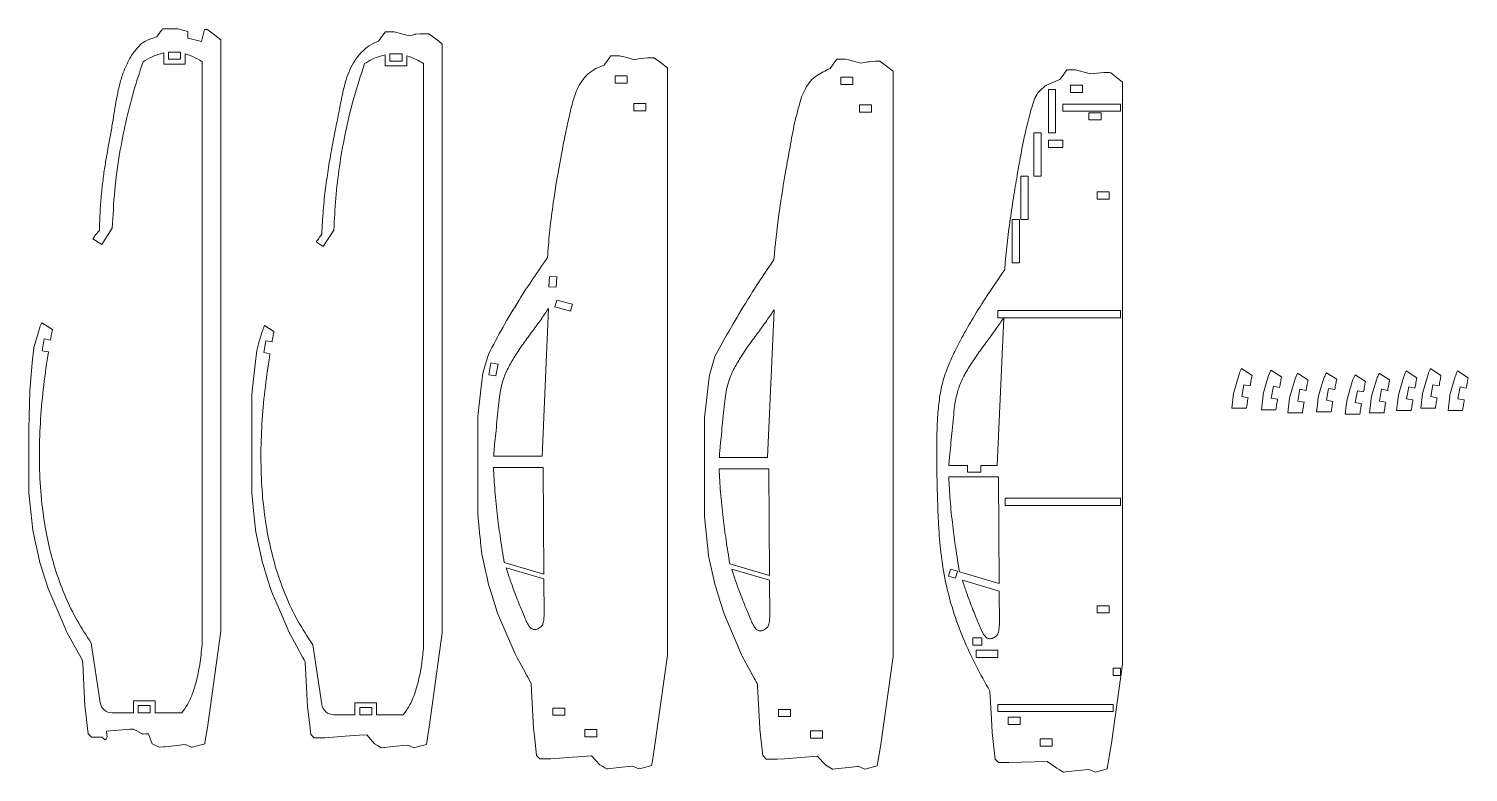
# Model space of a CAD drawing. Header units: millimetres. Extents: x -1254 to 1112, y -410 to 1173.
# Drawn here: x 514 to 1112, y 841 to 1150 of the extents above; entities that cross this region are included whole.
import ezdxf

# ---------------------------------------------------------------- set-up
doc = ezdxf.new("R2010")
doc.units = ezdxf.units.MM

msp = doc.modelspace()

# ---------------------------------------------------------------- linework, layer by layer
at = {"color": 7, "linetype": 'Continuous', "lineweight": 15}
for p, q in [((568.68, 1148.43), (569.25, 1149.2)), ((569.25, 1149.2), (569.6, 1149.68)), ((569.6, 1149.68), (573.69, 1149.68)), ((573.69, 1149.68), (575.89, 1149.71)), ((575.89, 1149.71), (580.15, 1148.59)), ((585.74, 1144.41), (587.03, 1149.4)), ((587.03, 1149.4), (588.25, 1149.4)), ((588.25, 1149.4), (593.79, 1145.15)), ((567.18, 1146.37), (567.32, 1146.56)), ((567.32, 1146.56), (567.45, 1146.73)), ((567.45, 1146.73), (568.64, 1148.36)), ((568.64, 1148.36), (568.68, 1148.43)), ((580.15, 1148.59), (580.15, 1148.58)), ((580.15, 1148.58), (580.15, 1145.85)), ((580.15, 1145.85), (585.73, 1144.4)), ((585.73, 1144.4), (585.74, 1144.41)), ((585.73, 1144.4), (585.73, 1144.4)), ((593.79, 1145.15), (593.79, 899.28)), ((659.4, 1144.59), (659.48, 1144.71)), ((659.48, 1144.71), (660.15, 1145.63)), ((660.15, 1145.63), (660.25, 1145.77)), ((660.25, 1145.77), (662.25, 1148.51)), ((662.25, 1148.51), (665.87, 1148.51)), ((665.87, 1148.51), (670.62, 1147.25)), ((670.62, 1147.25), (672.3, 1146.81)), ((672.3, 1146.81), (674.41, 1147.38)), ((674.41, 1147.38), (674.66, 1147.41)), ((674.66, 1147.41), (676.56, 1147.65)), ((676.56, 1147.65), (676.72, 1147.67)), ((676.72, 1147.67), (679.14, 1147.62)), ((679.14, 1147.62), (680.35, 1147.62)), ((680.35, 1147.62), (684.41, 1144.5)), ((684.41, 1144.5), (685.87, 1143.38)), ((685.87, 1143.38), (685.87, 898.5)), ((570.07, 1135.04), (570.07, 1139.67)), ((572.07, 1140.04), (572.07, 1137.04)), ((577.07, 1140.04), (572.07, 1140.04)), ((572.07, 1137.04), (577.07, 1137.04)), ((577.07, 1137.04), (577.07, 1140.04)), ((579.07, 1139.28), (579.07, 1135.04)), ((662.14, 1138.89), (662.14, 1134.26)), ((664.14, 1139.26), (669.14, 1139.26)), ((664.14, 1136.26), (664.14, 1139.26)), ((669.14, 1139.26), (669.14, 1136.26)), ((671.14, 1134.26), (671.14, 1138.5)), ((754.62, 1136.68), (754.68, 1136.77)), ((755.95, 1138.51), (754.68, 1136.77)), ((759.56, 1138.51), (755.95, 1138.51)), ((762.57, 1137.72), (759.56, 1138.51)), ((762.57, 1137.72), (765.95, 1136.82)), ((767.29, 1137.18), (765.95, 1136.82)), ((768.68, 1137.35), (767.29, 1137.18)), ((769.88, 1137.5), (768.68, 1137.35)), ((771.21, 1137.66), (769.88, 1137.5)), ((771.21, 1137.66), (772.76, 1137.63)), ((772.76, 1137.63), (773.96, 1137.63)), ((773.96, 1137.63), (776.54, 1135.64)), ((849.86, 1137.14), (849.32, 1136.4)), ((853.45, 1137.14), (849.86, 1137.14)), ((854.74, 1136.8), (853.45, 1137.14)), ((854.74, 1136.8), (859.8, 1135.46)), ((579.07, 1135.04), (570.07, 1135.04)), ((586.02, 893.58), (586.02, 1136.01)), ((662.14, 1134.26), (671.14, 1134.26)), ((669.14, 1136.26), (664.14, 1136.26)), ((678.1, 1135.23), (678.1, 892.8)), ((749.76, 1133.15), (750.14, 1133.32)), ((752.8, 1134.48), (750.14, 1133.32)), ((752.8, 1134.48), (753.12, 1134.62)), ((753.12, 1134.62), (753.17, 1134.69)), ((753.17, 1134.69), (754.62, 1136.68)), ((776.54, 1135.64), (779.44, 1133.41)), ((779.44, 1133.41), (779.44, 889.33)), ((847.04, 1133.26), (849.29, 1136.36)), ((849.29, 1136.36), (849.32, 1136.4)), ((860.37, 1135.61), (859.8, 1135.46)), ((862.9, 1135.91), (860.37, 1135.61)), ((863.41, 1135.98), (862.9, 1135.91)), ((865.91, 1136.27), (863.41, 1135.98)), ((865.91, 1136.27), (866.57, 1136.26)), ((866.57, 1136.26), (867.77, 1136.26)), ((867.77, 1136.26), (868.87, 1135.41)), ((868.87, 1135.41), (873.22, 1132.06)), ((873.22, 888.78), (873.22, 1132.06)), ((945.51, 1132.62), (943.24, 1129.48)), ((945.51, 1132.62), (949.06, 1132.62)), ((949.06, 1132.62), (954.2, 1131.25)), ((954.2, 1131.25), (954.8, 1131.09)), ((954.8, 1131.09), (955.36, 1130.94)), ((955.36, 1130.94), (958.1, 1131.27)), ((958.1, 1131.27), (960.84, 1131.59)), ((960.84, 1131.59), (962.02, 1131.47)), ((963.18, 1131.47), (962.02, 1131.47)), ((963.18, 1131.47), (963.73, 1131.36)), ((963.73, 1131.36), (968.65, 1127.55)), ((757.72, 1130.08), (762.72, 1130.08)), ((757.72, 1127.08), (757.72, 1130.08)), ((762.72, 1127.08), (757.72, 1127.08)), ((762.72, 1130.08), (762.72, 1127.08)), ((851.5, 1129.54), (856.5, 1129.54)), ((851.5, 1126.54), (851.5, 1129.54)), ((856.5, 1126.54), (851.5, 1126.54)), ((856.5, 1129.54), (856.5, 1126.54)), ((935.05, 1124.68), (935.58, 1125.16)), ((935.58, 1125.16), (935.74, 1125.31)), ((935.74, 1125.31), (936.2, 1125.74)), ((936.2, 1125.74), (936.21, 1125.75)), ((936.49, 1126.01), (936.21, 1125.75)), ((936.49, 1126.01), (936.87, 1126.18)), ((936.87, 1126.18), (937.07, 1126.27)), ((937.07, 1126.27), (941.89, 1128.39)), ((941.89, 1128.39), (942.52, 1128.66)), ((942.72, 1128.75), (942.52, 1128.66)), ((943.24, 1129.48), (942.72, 1128.75)), ((951.93, 1126.24), (946.93, 1126.24)), ((946.93, 1126.24), (946.93, 1123.24)), ((951.93, 1123.24), (951.93, 1126.24)), ((968.65, 885.58), (968.65, 1127.55)), ((933.53, 1123.28), (933.43, 1123.19)), ((935.05, 1124.68), (933.53, 1123.28)), ((937.78, 1124.41), (940.78, 1124.41)), ((937.78, 1106.41), (937.78, 1124.41)), ((940.78, 1124.41), (940.78, 1106.41)), ((946.93, 1123.24), (951.93, 1123.24)), ((765.46, 1115.63), (765.46, 1118.63)), ((765.46, 1118.63), (770.46, 1118.63)), ((770.46, 1115.63), (765.46, 1115.63)), ((770.46, 1118.63), (770.46, 1115.63)), ((859.24, 1118.08), (864.24, 1118.08)), ((859.24, 1115.08), (859.24, 1118.08)), ((864.24, 1115.08), (859.24, 1115.08)), ((864.24, 1118.08), (864.24, 1115.08)), ((943.78, 1115.41), (943.78, 1118.41)), ((943.78, 1118.41), (967.78, 1118.41)), ((967.78, 1115.41), (943.78, 1115.41)), ((954.67, 1114.79), (954.67, 1111.79)), ((959.67, 1114.79), (954.67, 1114.79)), ((959.67, 1111.79), (959.67, 1114.79)), ((967.78, 1118.41), (967.78, 1115.41)), ((954.67, 1111.79), (959.67, 1111.79)), ((931.78, 1088.41), (931.78, 1106.41)), ((931.78, 1106.41), (934.78, 1106.41)), ((934.78, 1106.41), (934.78, 1088.41)), ((940.78, 1106.41), (937.78, 1106.41)), ((943.78, 1103.41), (937.78, 1103.41)), ((937.78, 1103.41), (937.78, 1100.41)), ((943.78, 1100.41), (943.78, 1103.41)), ((937.78, 1100.41), (943.78, 1100.41)), ((926.38, 1088.41), (929.38, 1088.41)), ((926.38, 1070.41), (926.38, 1088.41)), ((929.38, 1088.41), (929.38, 1070.41)), ((934.78, 1088.41), (931.78, 1088.41)), ((958.12, 1081.86), (963.12, 1081.86)), ((958.12, 1078.86), (958.12, 1081.86)), ((963.12, 1078.86), (958.12, 1078.86)), ((963.12, 1081.86), (963.12, 1078.86)), ((548.73, 1066.82), (544.35, 1059.98)), ((636.42, 1059.2), (640.81, 1066.04)), ((922.78, 1070.41), (925.78, 1070.41)), ((922.78, 1052.41), (922.78, 1070.41)), ((925.78, 1070.41), (925.78, 1052.41)), ((929.38, 1070.41), (926.38, 1070.41)), ((544.35, 1059.98), (540.61, 1062.37)), ((633.47, 1061.09), (636.42, 1059.2)), ((919.38, 1049.14), (919.63, 1049.55)), ((919.81, 1052.64), (919.63, 1049.55)), ((925.78, 1052.41), (922.78, 1052.41)), ((730.43, 1046.74), (730.18, 1042.48)), ((733.17, 1042.31), (730.18, 1042.48)), ((733.42, 1046.57), (730.43, 1046.74)), ((733.42, 1046.57), (733.17, 1042.31)), ((733.45, 1036.94), (732.68, 1034.04)), ((733.45, 1036.94), (739.97, 1035.2)), ((739.97, 1035.2), (739.2, 1032.3)), ((727.32, 971.99), (730, 1033.41)), ((732.68, 1034.04), (739.2, 1032.3)), ((821.1, 971.44), (823.78, 1032.86)), ((916.53, 968.15), (919.21, 1029.57)), ((916.78, 1029.59), (916.78, 1032.59)), ((916.78, 1032.59), (967.78, 1032.59)), ((967.78, 1029.59), (916.78, 1029.59)), ((967.78, 1032.59), (967.78, 1029.59)), ((516.24, 1017.55), (518.46, 1025.15)), ((519.39, 1027.45), (523.82, 1024.61)), ((609.55, 1018.65), (611.05, 1023.81)), ((615.89, 1023.83), (612.03, 1026.31)), ((516.14, 1017.04), (516.16, 1017.28)), ((516.16, 1017.28), (516.24, 1017.55)), ((520.46, 1020.76), (519.56, 1015.85)), ((523.02, 1020.29), (520.46, 1020.76)), ((608.78, 1015.97), (609.55, 1018.65)), ((611.64, 1015.06), (612.54, 1019.98)), ((612.54, 1019.98), (615.1, 1019.51)), ((515.43, 1010.99), (516.14, 1017.04)), ((519.56, 1015.85), (522.18, 1015.37)), ((608.12, 1010.32), (608.78, 1015.97)), ((614.26, 1014.58), (611.64, 1015.06)), ((702.77, 1006.54), (704.14, 1011.28)), ((705.03, 1014.34), (704.14, 1011.28)), ((796.96, 1005.73), (798.93, 1012.53)), ((799.21, 1013.49), (798.93, 1012.53)), ((514.42, 999.12), (515.43, 1010.99)), ((607.4, 1004.09), (608.12, 1010.32)), ((702.77, 1006.54), (702.38, 1003.2)), ((706.12, 1010.81), (705.22, 1005.89)), ((705.22, 1005.89), (708.17, 1005.35)), ((709.07, 1010.27), (706.12, 1010.81)), ((708.17, 1005.35), (709.07, 1010.27)), ((796.96, 1005.73), (796.85, 1004.7)), ((1014.88, 998.51), (1017.09, 1006.11)), ((1018.03, 1008.41), (1022.45, 1005.57)), ((1027.13, 997.88), (1029.34, 1005.48)), ((1029.34, 1005.48), (1030.28, 1007.78)), ((1030.28, 1007.78), (1034.7, 1004.94)), ((1040.34, 1004.22), (1041.27, 1006.52)), ((1041.27, 1006.52), (1045.7, 1003.69)), ((1057.64, 1004), (1053.41, 1006.71)), ((1069.57, 1003.06), (1065.3, 1005.8)), ((1079.62, 1003.69), (1075.37, 1006.42)), ((1083.62, 998.43), (1085.57, 1005.17)), ((1090.93, 1004.63), (1086.51, 1007.47)), ((1095.62, 1006.11), (1093.41, 998.51)), ((1100.98, 1005.57), (1096.56, 1008.41)), ((1104.72, 997.57), (1106.93, 1005.17)), ((1107.87, 1007.47), (1112.29, 1004.63)), ((606.65, 997.67), (606.95, 1000.24)), ((606.95, 1000.24), (607.4, 1004.09)), ((701.95, 999.52), (700.83, 989.81)), ((701.95, 999.52), (702.38, 1003.2)), ((796.71, 1003.57), (794.91, 988.01)), ((796.71, 1003.57), (796.85, 1004.7)), ((1019.1, 1001.72), (1018.2, 996.8)), ((1021.66, 1001.25), (1019.1, 1001.72)), ((1031.35, 1001.09), (1030.45, 996.18)), ((1033.91, 1000.62), (1031.35, 1001.09)), ((1038.12, 996.62), (1040.34, 1004.22)), ((1042.34, 999.84), (1041.44, 994.92)), ((1044.9, 999.37), (1042.34, 999.84)), ((1049.98, 996.58), (1051.09, 1000.4)), ((1051.09, 1000.4), (1052.37, 1004.8)), ((1053.38, 995.23), (1054.28, 1000.15)), ((1054.28, 1000.15), (1056.84, 999.68)), ((1062.77, 998.6), (1064.21, 1003.53)), ((1065.32, 994.29), (1066.22, 999.21)), ((1066.22, 999.21), (1068.78, 998.74)), ((1072.57, 998.36), (1074.26, 1004.18)), ((1075.37, 994.92), (1076.27, 999.84)), ((1076.27, 999.84), (1078.83, 999.37)), ((1086.68, 995.86), (1087.58, 1000.78)), ((1087.58, 1000.78), (1090.14, 1000.31)), ((1096.73, 996.8), (1097.63, 1001.72)), ((1097.63, 1001.72), (1100.19, 1001.25)), ((1108.94, 1000.78), (1108.04, 995.86)), ((1111.5, 1000.31), (1108.94, 1000.78)), ((514.01, 983.43), (514.42, 999.12)), ((606.67, 984.66), (606.65, 997.67)), ((1014.06, 991.95), (1014.77, 998)), ((1014.77, 998), (1014.8, 998.24)), ((1014.8, 998.24), (1014.88, 998.51)), ((1018.2, 996.8), (1020.82, 996.32)), ((1026.31, 991.32), (1027.02, 997.37)), ((1027.02, 997.37), (1027.05, 997.61)), ((1027.05, 997.61), (1027.13, 997.88)), ((1030.45, 996.18), (1033.07, 995.7)), ((1037.31, 990.07), (1038.02, 996.12)), ((1038.02, 996.12), (1038.04, 996.35)), ((1038.04, 996.35), (1038.12, 996.62)), ((1041.44, 994.92), (1044.06, 994.44)), ((1049.25, 990.38), (1049.6, 993.29)), ((1049.6, 993.29), (1049.98, 996.58)), ((1056, 994.75), (1053.38, 995.23)), ((1061.92, 995.66), (1061.62, 993.13)), ((1062.77, 998.6), (1061.92, 995.66)), ((1067.94, 993.81), (1065.32, 994.29)), ((1071.24, 990.07), (1071.76, 994.55)), ((1071.97, 996.31), (1071.76, 994.55)), ((1072.57, 998.36), (1071.97, 996.31)), ((1077.99, 994.44), (1075.37, 994.92)), ((1082.54, 991.01), (1083.16, 996.27)), ((1083.28, 997.27), (1083.16, 996.27)), ((1083.28, 997.27), (1083.62, 998.43)), ((1089.3, 995.38), (1086.68, 995.86)), ((1092.59, 991.95), (1093.3, 998)), ((1093.33, 998.24), (1093.3, 998)), ((1093.41, 998.51), (1093.33, 998.24)), ((1099.35, 996.32), (1096.73, 996.8)), ((1103.9, 991.01), (1104.61, 997.06)), ((1104.61, 997.06), (1104.64, 997.29)), ((1104.64, 997.29), (1104.72, 997.57)), ((1108.04, 995.86), (1110.66, 995.38)), ((700.66, 988.31), (700.83, 989.81)), ((700.67, 980.72), (700.66, 988.31)), ((794.86, 987.58), (794.91, 988.01)), ((794.87, 985.41), (794.86, 987.58)), ((1020.13, 991.95), (1014.06, 991.95)), ((1032.38, 991.32), (1026.31, 991.32)), ((1043.38, 990.07), (1037.31, 990.07)), ((1049.25, 990.38), (1055.32, 990.38)), ((1061.19, 989.44), (1061.62, 993.13)), ((1061.19, 989.44), (1067.25, 989.44)), ((1071.24, 990.07), (1077.3, 990.07)), ((1082.54, 991.01), (1088.61, 991.01)), ((1092.59, 991.95), (1098.67, 991.95)), ((1109.97, 991.01), (1103.9, 991.01)), ((514.01, 957.58), (514.01, 983.43)), ((606.67, 978.43), (606.67, 984.66)), ((794.9, 949.76), (794.87, 985.41)), ((606.69, 956.61), (606.67, 978.43)), ((700.69, 959.78), (700.67, 980.72)), ((707.19, 971.99), (727.32, 971.99)), ((800.97, 971.44), (821.1, 971.44)), ((727.82, 967.25), (707.15, 967.25)), ((728.12, 922.89), (727.82, 967.25)), ((821.6, 966.7), (800.93, 966.7)), ((821.9, 922.35), (821.6, 966.7)), ((917.02, 963.41), (896.36, 963.41)), ((896.4, 968.15), (904.18, 968.15)), ((904.18, 965.41), (904.18, 968.15)), ((909.71, 965.41), (904.18, 965.41)), ((909.71, 968.15), (909.71, 965.41)), ((909.71, 968.15), (916.53, 968.15)), ((917.32, 919.05), (917.02, 963.41)), ((514.09, 956.77), (514.01, 957.58)), ((700.7, 947.42), (700.69, 959.78)), ((515.65, 941.27), (514.09, 956.77)), ((607.71, 946.66), (606.69, 956.61)), ((919.78, 954.54), (967.78, 954.54)), ((919.78, 951.54), (919.78, 954.54)), ((967.78, 951.54), (919.78, 951.54)), ((967.78, 954.54), (967.78, 951.54)), ((608.34, 940.39), (607.71, 946.66)), ((794.9, 946.86), (794.9, 949.76)), ((794.9, 946.86), (795.04, 945.54)), ((796.53, 930.78), (795.04, 945.54)), ((516.97, 935.25), (515.65, 941.27)), ((609.46, 935.33), (608.34, 940.39)), ((517.05, 934.89), (516.97, 935.25)), ((518.45, 928.52), (517.05, 934.89)), ((609.75, 934.02), (609.46, 935.33)), ((610.03, 932.73), (609.75, 934.02)), ((518.66, 927.85), (518.45, 928.52)), ((522.07, 916.92), (518.66, 927.85)), ((611.13, 927.72), (610.03, 932.73)), ((611.36, 927), (611.13, 927.72)), ((703.28, 926.99), (702.33, 931.28)), ((711.59, 927.78), (728.12, 922.89)), ((796.73, 929.87), (796.53, 930.78)), ((797.26, 927.49), (796.73, 929.87)), ((797.26, 927.49), (799.29, 918.22)), ((613.28, 920.84), (611.36, 927)), ((703.74, 924.91), (703.28, 926.99)), ((704.36, 922.07), (703.74, 924.91)), ((704.36, 922.07), (705.11, 918.66)), ((728.13, 920.95), (712.4, 925.6)), ((805.37, 927.23), (821.9, 922.35)), ((821.91, 920.4), (806.18, 925.05)), ((896.25, 922.15), (897.1, 925.03)), ((899.13, 921.3), (896.25, 922.15)), ((897.1, 925.03), (899.98, 924.18)), ((899.98, 924.18), (899.13, 921.3)), ((900.8, 923.94), (917.32, 919.05)), ((529.09, 900.46), (522.07, 916.92)), ((614.73, 916.2), (613.28, 920.84)), ((615.33, 914.79), (614.73, 916.2)), ((705.49, 917.45), (705.11, 918.66)), ((705.49, 917.45), (706.3, 914.85)), ((728.23, 906.12), (728.13, 920.95)), ((799.29, 918.22), (799.52, 917.48)), ((799.52, 917.48), (801.49, 911.17)), ((822.01, 905.57), (821.91, 920.4)), ((902.03, 920.44), (917.35, 915.92)), ((917.44, 902.28), (917.35, 915.92)), ((619.12, 905.93), (615.33, 914.79)), ((708.69, 907.19), (706.3, 914.85)), ((801.49, 911.17), (802.85, 906.8)), ((958.06, 906.84), (958.06, 909.84)), ((958.06, 909.84), (963.06, 909.84)), ((963.06, 909.84), (963.06, 906.84)), ((622.18, 898.73), (619.12, 905.93)), ((709.69, 904.85), (708.69, 907.19)), ((709.69, 904.85), (711.1, 901.56)), ((802.85, 906.8), (803.27, 905.81)), ((803.27, 905.81), (808.4, 893.77)), ((963.06, 906.84), (958.06, 906.84)), ((529.57, 899.32), (529.09, 900.46)), ((530.01, 898.52), (529.57, 899.32)), ((530.67, 897.31), (530.01, 898.52)), ((593.79, 899.28), (588.24, 859.17)), ((622.75, 897.7), (622.18, 898.73)), ((626.11, 891.57), (622.75, 897.7)), ((685.87, 898.5), (680.44, 859.33)), ((716.1, 889.79), (711.1, 901.56)), ((534.66, 890.04), (530.67, 897.31)), ((539.95, 894.32), (543.7, 869.53)), ((626.96, 890.02), (626.11, 891.57)), ((635.78, 868.75), (632.02, 893.54)), ((808.4, 893.77), (810.23, 889.47)), ((906.4, 896.41), (910.2, 896.41)), ((906.4, 893.41), (906.4, 896.41)), ((910.2, 893.41), (906.4, 893.41)), ((910.2, 896.41), (910.2, 893.41)), ((535.72, 888.11), (534.66, 890.04)), ((536.39, 886.88), (535.72, 888.11)), ((536.45, 885.6), (536.39, 886.88)), ((537.3, 868.1), (536.45, 885.6)), ((627.82, 888.45), (626.96, 890.02)), ((628.08, 887.97), (627.82, 888.45)), ((628.42, 887.34), (628.08, 887.97)), ((628.71, 886.81), (628.42, 887.34)), ((628.95, 886.38), (628.71, 886.81)), ((629.47, 875.76), (628.95, 886.38)), ((717.03, 888.11), (716.1, 889.79)), ((717.03, 888.11), (718.22, 885.93)), ((718.22, 885.93), (719.61, 883.4)), ((779.44, 889.33), (774.09, 850.82)), ((810.23, 889.47), (810.54, 888.9)), ((810.54, 888.9), (815.56, 879.72)), ((868.15, 852.18), (873.22, 888.78)), ((907.78, 891.33), (916.78, 891.33)), ((907.78, 888.33), (907.78, 891.33)), ((916.78, 888.33), (907.78, 888.33)), ((916.78, 891.33), (916.78, 888.33)), ((968.65, 885.58), (964, 852.62)), ((720.99, 880.86), (719.61, 883.4)), ((721.43, 880.07), (720.99, 880.86)), ((721.92, 879.17), (721.43, 880.07)), ((815.98, 878.95), (815.56, 879.72)), ((964.78, 880.83), (964.78, 883.83)), ((964.78, 883.83), (967.78, 883.83)), ((967.78, 880.83), (964.78, 880.83)), ((967.78, 883.83), (967.78, 880.83)), ((629.87, 867.74), (629.47, 875.76)), ((722.02, 878.97), (721.92, 879.17)), ((722.67, 877.8), (722.02, 878.97)), ((722.84, 877.49), (722.67, 877.8)), ((722.84, 877.49), (723.11, 871.82)), ((816.39, 878.19), (815.98, 878.95)), ((816.61, 877.79), (816.39, 878.19)), ((816.82, 877.41), (816.61, 877.79)), ((816.9, 877.26), (816.82, 877.41)), ((816.92, 877.22), (816.9, 877.26)), ((816.92, 877.22), (816.96, 876.51)), ((817.83, 858.74), (816.96, 876.51)), ((913.5, 874.3), (914.09, 862.85)), ((537.39, 867.26), (537.3, 868.1)), ((557.47, 870.28), (566.47, 870.28)), ((557.47, 865.28), (557.47, 870.28)), ((559.47, 868.28), (559.47, 865.28)), ((564.47, 868.28), (559.47, 868.28)), ((564.47, 865.28), (564.47, 868.28)), ((566.47, 870.28), (566.47, 865.28)), ((630.62, 861.34), (629.87, 867.74)), ((658.54, 869.5), (649.54, 869.5)), ((649.54, 869.5), (649.54, 864.5)), ((658.54, 864.5), (658.54, 869.5)), ((723.75, 858.93), (723.11, 871.82)), ((916.78, 865.8), (916.78, 868.8)), ((916.78, 868.8), (964.78, 868.8)), ((964.78, 868.8), (964.78, 865.8)), ((538.64, 856.6), (537.39, 867.26)), ((548.65, 865.28), (557.47, 865.28)), ((559.47, 865.28), (564.47, 865.28)), ((566.47, 865.28), (577.59, 865.28)), ((649.54, 864.5), (640.72, 864.5)), ((651.54, 867.5), (656.54, 867.5)), ((651.54, 864.5), (651.54, 867.5)), ((656.54, 864.5), (651.54, 864.5)), ((656.54, 867.5), (656.54, 864.5)), ((669.66, 864.5), (658.54, 864.5)), ((731.86, 867.27), (736.86, 867.27)), ((731.86, 864.27), (731.86, 867.27)), ((736.86, 864.27), (731.86, 864.27)), ((736.86, 867.27), (736.86, 864.27)), ((825.64, 866.72), (830.64, 866.72)), ((825.64, 863.72), (825.64, 866.72)), ((830.64, 863.72), (825.64, 863.72)), ((830.64, 866.72), (830.64, 863.72)), ((914.37, 857.16), (914.09, 862.85)), ((964.78, 865.8), (916.78, 865.8)), ((921.07, 863.43), (921.07, 860.43)), ((926.07, 863.43), (921.07, 863.43)), ((926.07, 860.43), (926.07, 863.43)), ((540.03, 855.13), (538.64, 856.6)), ((556.04, 858.45), (546.31, 857.7)), ((546.31, 857.7), (546.35, 857.39)), ((546.35, 857.39), (546.61, 855.29)), ((557.5, 858.56), (556.04, 858.45)), ((560.95, 856.7), (557.5, 858.56)), ((561.47, 856.42), (560.95, 856.7)), ((562.57, 856.51), (561.47, 856.42)), ((562.69, 856.52), (562.57, 856.51)), ((562.77, 856.52), (562.69, 856.52)), ((563.74, 856.6), (562.77, 856.52)), ((565.31, 852.47), (563.74, 856.6)), ((588.24, 859.17), (587.22, 852.94)), ((631.21, 856.33), (630.62, 861.34)), ((631.97, 855.52), (631.21, 856.33)), ((651.53, 855.98), (645.48, 855.52)), ((654.45, 856.2), (651.53, 855.98)), ((657.64, 852.41), (654.45, 856.2)), ((679.88, 855.91), (679.26, 852.18)), ((680.44, 859.33), (679.88, 855.91)), ((723.75, 858.93), (724.14, 855.58)), ((724.14, 855.58), (725.08, 847.57)), ((745.12, 855.32), (745.12, 858.32)), ((745.12, 858.32), (750.12, 858.32)), ((750.12, 858.32), (750.12, 855.32)), ((817.83, 858.74), (817.86, 858.43)), ((817.86, 858.43), (819.15, 847.43)), ((838.9, 857.78), (843.9, 857.78)), ((838.9, 854.78), (838.9, 857.78)), ((843.9, 857.78), (843.9, 854.78)), ((914.37, 857.16), (915.27, 849.65)), ((921.07, 860.43), (926.07, 860.43)), ((540.62, 855.13), (540.03, 855.13)), ((544.58, 855.13), (540.62, 855.13)), ((544.78, 854.94), (544.58, 855.13)), ((545.62, 854.12), (544.78, 854.94)), ((545.97, 854.33), (545.62, 854.12)), ((545.97, 854.33), (545.97, 854.33)), ((545.97, 854.33), (545.97, 854.33)), ((545.98, 854.33), (545.97, 854.33)), ((545.98, 854.34), (545.98, 854.33)), ((545.99, 854.34), (545.98, 854.34)), ((546, 854.35), (545.99, 854.34)), ((545.99, 854.34), (545.99, 854.34)), ((546.01, 854.35), (546, 854.35)), ((546.02, 854.36), (546.01, 854.35)), ((546.01, 854.35), (546.01, 854.35)), ((546.05, 854.38), (546.02, 854.36)), ((546.1, 854.46), (546.05, 854.38)), ((546.61, 855.29), (546.1, 854.46)), ((568.18, 850.95), (565.31, 852.47)), ((569.94, 851.14), (568.18, 850.95)), ((570.64, 851.22), (569.94, 851.14)), ((579.05, 852.15), (570.64, 851.22)), ((581.64, 851.08), (579.05, 852.15)), ((581.86, 850.99), (581.64, 851.08)), ((586.73, 852.31), (581.86, 850.99)), ((587.13, 852.42), (586.73, 852.31)), ((587.22, 852.94), (587.13, 852.42)), ((632.58, 854.87), (631.97, 855.52)), ((637.1, 854.87), (632.58, 854.87)), ((645.48, 855.52), (637.1, 854.87)), ((658.91, 851.66), (657.64, 852.41)), ((660.49, 850.72), (658.91, 851.66)), ((661.58, 850.84), (660.49, 850.72)), ((662.01, 850.89), (661.58, 850.84)), ((665.28, 851.25), (662.01, 850.89)), ((671.26, 851.91), (665.28, 851.25)), ((672.49, 851.4), (671.26, 851.91)), ((674.04, 850.76), (672.49, 851.4)), ((676.36, 851.4), (674.04, 850.76)), ((679.26, 852.18), (676.36, 851.4)), ((750.12, 855.32), (745.12, 855.32)), ((774.09, 850.82), (773.19, 845.36)), ((843.9, 854.78), (838.9, 854.78)), ((866.81, 844.04), (868.15, 852.18)), ((915.69, 846.05), (915.27, 849.65)), ((934.32, 854.49), (934.32, 851.49)), ((939.32, 854.49), (934.32, 854.49)), ((934.32, 851.49), (939.32, 851.49)), ((939.32, 851.49), (939.32, 854.49)), ((964, 852.62), (963.24, 848.01)), ((725.08, 847.57), (725.48, 847.15)), ((725.48, 847.15), (726.45, 846.12)), ((726.45, 846.12), (730.95, 846.12)), ((740.03, 846.82), (730.95, 846.12)), ((744.33, 847.15), (740.03, 846.82)), ((747.84, 847.41), (744.33, 847.15)), ((747.84, 847.41), (751.37, 843.67)), ((752.59, 842.94), (751.37, 843.67)), ((773.19, 845.36), (772.88, 843.44)), ((819.15, 847.43), (819.18, 847.4)), ((819.18, 847.4), (820.51, 845.98)), ((820.51, 845.98), (825, 845.98)), ((828.07, 846.22), (825, 845.98)), ((841.68, 847.27), (828.07, 846.22)), ((841.68, 847.27), (845.3, 843.54)), ((866.81, 844.04), (866.69, 843.32)), ((915.69, 846.05), (916.6, 845.1)), ((917.03, 844.64), (916.6, 845.1)), ((917.03, 844.64), (918.01, 844.64)), ((918.13, 844.64), (918.01, 844.64)), ((918.47, 844.64), (918.13, 844.64)), ((919.74, 844.64), (918.47, 844.64)), ((920.62, 844.64), (919.74, 844.64)), ((920.62, 844.64), (921.42, 844.64)), ((937.35, 845.1), (921.42, 844.64)), ((941.31, 842.24), (937.35, 845.1)), ((962.26, 842.02), (963.24, 848.01)), ((753.39, 842.47), (752.59, 842.94)), ((754.2, 841.98), (753.39, 842.47)), ((754.2, 841.98), (754.76, 842.05)), ((754.76, 842.05), (755.59, 842.14)), ((755.59, 842.14), (761.83, 842.83)), ((761.83, 842.83), (764.91, 843.17)), ((766.88, 842.35), (764.91, 843.17)), ((767.68, 842.03), (766.88, 842.35)), ((767.68, 842.03), (771.38, 843.03)), ((772.88, 843.44), (771.38, 843.03)), ((848.03, 841.92), (845.3, 843.54)), ((848.07, 841.9), (848.03, 841.92)), ((848.12, 841.87), (848.07, 841.9)), ((848.12, 841.87), (848.15, 841.87)), ((848.15, 841.87), (849.37, 842.01)), ((849.37, 842.01), (858.58, 843.03)), ((858.58, 843.03), (858.77, 843.05)), ((861.48, 841.93), (858.77, 843.05)), ((861.52, 841.91), (861.48, 841.93)), ((861.52, 841.91), (866.6, 843.29)), ((866.69, 843.32), (866.6, 843.29)), ((942.21, 841.7), (941.31, 842.24)), ((942.21, 841.7), (944.07, 840.6)), ((944.86, 840.69), (944.07, 840.6)), ((944.86, 840.69), (947.48, 840.98)), ((947.48, 840.98), (954.5, 841.76)), ((955.38, 841.39), (954.5, 841.76)), ((955.38, 841.39), (957.19, 840.64)), ((957.19, 840.64), (958.85, 841.1)), ((962.26, 842.02), (958.85, 841.1))]:
    msp.add_line(p, q, dxfattribs=at)
for centre in [(548.65, 870.28), (640.72, 869.5)]:
    msp.add_arc(centre, 5, 188.61234, 270, dxfattribs=at)
for points, knots in [([(543.37, 1065.79), (543.45, 1068.54), (543.6, 1073.7), (544.16, 1081.01), (544.9, 1087.55), (545.79, 1093.55), (546.79, 1099.26), (547.83, 1104.93), (548.79, 1110.33), (549.6, 1115.54), (550.42, 1120.51), (551.46, 1125.53), (552.85, 1130.48), (554.75, 1135.23), (557.25, 1139.72), (559.56, 1142.23), (560.72, 1143.49)], [0, 0, 0, 0, 0.1019901, 0.1916497, 0.2720455, 0.346184, 0.4169969, 0.4873495, 0.5600783, 0.6204778, 0.6832011, 0.7469768, 0.8107673, 0.8739752, 0.936696, 1, 1, 1, 1]), ([(560.72, 1143.49), (561.75, 1144.13), (563.78, 1145.4), (566.07, 1146.05), (567.18, 1146.37)], [0, 0, 0, 0, 0.5135414, 1, 1, 1, 1]), ([(635.77, 1064.27), (635.95, 1067.62), (636.3, 1074.05), (637.31, 1083.31), (638.53, 1091.89), (639.94, 1099.99), (641.37, 1107.45), (642.81, 1114.55), (644.13, 1121.47), (645.52, 1127.58), (647.35, 1132.61), (649.39, 1136.49), (652.11, 1139.91), (655.43, 1142.8), (658.08, 1144), (659.4, 1144.59)], [0, 0, 0, 0, 0.11568, 0.222429, 0.321631, 0.415016, 0.50631, 0.583874, 0.665285, 0.749496, 0.799862, 0.849866, 0.900046, 0.950151, 1, 1, 1, 1]), ([(570.07, 1139.67), (568.44, 1139.23), (565.41, 1138.4), (562.74, 1136.76), (561.51, 1136.01)], [0, 0, 0, 0, 0.5391241, 1, 1, 1, 1]), ([(586.02, 1136.01), (584.75, 1136.79), (582.55, 1138.13), (580.1, 1138.94), (579.07, 1139.28)], [0, 0, 0, 0, 0.5772244, 1, 1, 1, 1]), ([(653.59, 1135.23), (655.14, 1136.17), (657.83, 1137.79), (660.87, 1138.56), (662.14, 1138.89)], [0, 0, 0, 0, 0.579774, 1, 1, 1, 1]), ([(671.14, 1138.5), (672.47, 1138.05), (674.91, 1137.21), (677.09, 1135.85), (678.1, 1135.23)], [0, 0, 0, 0, 0.542084, 1, 1, 1, 1]), ([(561.51, 1136.01), (560.14, 1131.83), (557.39, 1123.5), (554.17, 1110.73), (551.51, 1097.06), (549.53, 1082.41), (549, 1072.03), (548.73, 1066.82)], [0, 0, 0, 0, 0.186721, 0.372747, 0.558681, 0.778501, 1, 1, 1, 1]), ([(640.81, 1066.04), (641.02, 1070.47), (641.45, 1079.28), (643.01, 1092.4), (645.4, 1106.13), (648.77, 1120.47), (651.98, 1130.3), (653.59, 1135.23)], [0, 0, 0, 0, 0.18808, 0.374846, 0.560891, 0.780038, 1, 1, 1, 1]), ([(729.62, 1054.63), (729.87, 1058.05), (730.4, 1065.19), (731.79, 1076.21), (733.58, 1087.82), (735.45, 1098.08), (737.21, 1106.8), (738.74, 1113.82), (740.13, 1119.78), (741.85, 1124.5), (743.74, 1127.96), (746.32, 1131.04), (748.59, 1132.43), (749.76, 1133.15)], [0, 0, 0, 0, 0.123916, 0.258776, 0.401433, 0.548686, 0.635922, 0.722977, 0.808515, 0.857008, 0.904012, 0.950764, 1, 1, 1, 1]), ([(847.04, 1133.26), (846.09, 1132.77), (844.18, 1131.76), (841.35, 1130.19), (838.68, 1127.96), (836.77, 1124.84), (835.73, 1122.52), (835.21, 1121.37)], [0, 0, 0, 0, 0.185214, 0.37414, 0.560009, 0.780458, 1, 1, 1, 1]), ([(823.67, 1053.62), (824.32, 1059.95), (825.64, 1072.73), (828.24, 1088.76), (830.63, 1101.74), (832.43, 1111.68), (834.28, 1118.14), (835.21, 1121.37)], [0, 0, 0, 0, 0.277575, 0.560006, 0.707497, 0.853566, 1, 1, 1, 1]), ([(919.81, 1052.64), (920.16, 1056.04), (920.86, 1062.87), (922.27, 1072.98), (923.8, 1082.77), (925.18, 1090.85), (926.32, 1097.34), (927.34, 1102.63), (928.45, 1107.65), (929.64, 1112.51), (930.74, 1116.64), (931.87, 1120.33), (932.94, 1122.29), (933.43, 1123.19)], [0, 0, 0, 0, 0.142364, 0.285589, 0.424799, 0.555053, 0.626374, 0.699016, 0.779503, 0.84011, 0.907057, 0.957714, 1, 1, 1, 1]), ([(540.61, 1062.37), (541.18, 1063.17), (542.04, 1064.36), (543.04, 1065.43), (543.37, 1065.79)], [0, 0, 0, 0, 0.666619, 1, 1, 1, 1]), ([(633.47, 1061.09), (633.89, 1061.68), (634.66, 1062.74), (635.43, 1063.8), (635.77, 1064.27)], [0, 0, 0, 0, 0.555713, 1, 1, 1, 1]), ([(705.03, 1014.34), (707.03, 1018.13), (711.07, 1025.79), (717.33, 1036.23), (723.52, 1045.88), (727.57, 1051.7), (729.62, 1054.63)], [0, 0, 0, 0, 0.271989, 0.54997, 0.772889, 1, 1, 1, 1]), ([(799.21, 1013.49), (801.42, 1017.52), (805.76, 1025.44), (812.13, 1036.07), (818.06, 1045.43), (821.82, 1050.91), (823.67, 1053.62)], [0, 0, 0, 0, 0.293105, 0.575868, 0.790966, 1, 1, 1, 1]), ([(896.21, 1009.64), (897.08, 1011.63), (898.93, 1015.9), (902.42, 1022.49), (906.91, 1030.25), (912.59, 1039.25), (917.03, 1045.72), (919.38, 1049.14)], [0, 0, 0, 0, 0.142151, 0.304346, 0.487002, 0.728925, 1, 1, 1, 1]), ([(730, 1033.41), (729, 1031.9), (726.9, 1028.75), (723.42, 1024.08), (719.85, 1019.23), (716.44, 1014.28), (713.47, 1009.32), (711.38, 1004.72), (710.2, 1000.42), (709.55, 996.31), (709.07, 991.65), (708.61, 986.65), (708.11, 981.61), (707.72, 977.7), (707.46, 974.96), (707.33, 973.46), (707.26, 972.55), (707.25, 972.13), (707.26, 972.03), (707.25, 972.01), (707.25, 972.01), (707.25, 972), (707.25, 972), (707.24, 972), (707.22, 972.01), (707.21, 972.01), (707.2, 972.01), (707.2, 972.01), (707.2, 972), (707.19, 972), (707.19, 971.99), (707.19, 971.99)], [0, 0, 0, 0, 0.080874, 0.168432, 0.259127, 0.349407, 0.436015, 0.516427, 0.573701, 0.633751, 0.70172, 0.782257, 0.857532, 0.927329, 0.957304, 0.980298, 0.994433, 0.997817, 0.998807, 0.99886, 0.998903, 0.998938, 0.998987, 0.999039, 0.999436, 0.999568, 0.999681, 0.99974, 0.999807, 0.999892, 1, 1, 1, 1]), ([(823.78, 1032.86), (822.78, 1031.35), (820.68, 1028.2), (817.2, 1023.54), (813.63, 1018.68), (810.22, 1013.73), (807.25, 1008.77), (805.16, 1004.17), (803.99, 999.87), (803.33, 995.76), (802.85, 991.1), (802.39, 986.1), (801.89, 981.06), (801.5, 977.15), (801.24, 974.41), (801.11, 972.91), (801.04, 972), (801.03, 971.58), (801.04, 971.48), (801.03, 971.46), (801.03, 971.46), (801.03, 971.45), (801.03, 971.45), (801.02, 971.45), (801.01, 971.46), (800.99, 971.46), (800.98, 971.46), (800.98, 971.46), (800.98, 971.46), (800.98, 971.45), (800.97, 971.45), (800.97, 971.44)], [0, 0, 0, 0, 0.080874, 0.168432, 0.259127, 0.349407, 0.436015, 0.516426, 0.573701, 0.633751, 0.70172, 0.782257, 0.857532, 0.927329, 0.957304, 0.980298, 0.994433, 0.997817, 0.998807, 0.99886, 0.998903, 0.998938, 0.998986, 0.999039, 0.999436, 0.999567, 0.999681, 0.99974, 0.999807, 0.999892, 1, 1, 1, 1]), ([(919.21, 1029.57), (918.2, 1028.06), (916.11, 1024.91), (912.63, 1020.25), (909.06, 1015.39), (905.64, 1010.44), (902.68, 1005.48), (900.58, 1000.88), (899.41, 996.58), (898.75, 992.47), (898.28, 987.81), (897.82, 982.81), (897.32, 977.77), (896.93, 973.86), (896.67, 971.12), (896.53, 969.62), (896.47, 968.71), (896.45, 968.29), (896.46, 968.19), (896.46, 968.17), (896.46, 968.17), (896.46, 968.16), (896.45, 968.16), (896.44, 968.16), (896.43, 968.17), (896.42, 968.17), (896.41, 968.17), (896.41, 968.17), (896.4, 968.16), (896.4, 968.16), (896.4, 968.16), (896.4, 968.15)], [0, 0, 0, 0, 0.080874, 0.168432, 0.259127, 0.349407, 0.436016, 0.516427, 0.573701, 0.633752, 0.70172, 0.782257, 0.857533, 0.92733, 0.957305, 0.980299, 0.994434, 0.997818, 0.998807, 0.998861, 0.998904, 0.998939, 0.998987, 0.99904, 0.999437, 0.999567, 0.999681, 0.99974, 0.999808, 0.999892, 1, 1, 1, 1]), ([(518.46, 1025.15), (518.59, 1025.53), (518.86, 1026.31), (519.21, 1027.06), (519.39, 1027.45)], [0, 0, 0, 0, 0.485388, 1, 1, 1, 1]), ([(523.82, 1024.61), (523.67, 1023.81), (523.4, 1022.37), (523.14, 1020.93), (523.02, 1020.29)], [0, 0, 0, 0, 0.558923, 1, 1, 1, 1]), ([(611.05, 1023.81), (611.19, 1024.22), (611.48, 1025.07), (611.85, 1025.89), (612.03, 1026.31)], [0, 0, 0, 0, 0.489842, 1, 1, 1, 1]), ([(615.1, 1019.51), (615.24, 1020.32), (615.5, 1021.76), (615.77, 1023.2), (615.89, 1023.83)], [0, 0, 0, 0, 0.561081, 1, 1, 1, 1]), ([(522.18, 1015.37), (521.49, 1010.77), (520.09, 1001.51), (518.8, 987.47), (518.27, 973.32), (518.69, 959.17), (520.09, 946.15), (522.35, 934.35), (525.26, 923.77), (529.1, 913.51), (533.88, 903.57), (537.92, 897.42), (539.95, 894.32)], [0, 0, 0, 0, 0.111239, 0.223845, 0.336941, 0.449837, 0.562084, 0.649732, 0.736985, 0.824109, 0.91156, 1, 1, 1, 1]), ([(632.02, 893.54), (629.88, 896.83), (625.61, 903.36), (620.64, 913.95), (616.72, 924.89), (613.83, 936.17), (611.87, 947.69), (610.69, 960.09), (610.35, 973.3), (610.91, 987.2), (612.2, 1000.98), (613.57, 1010.07), (614.26, 1014.58)], [0, 0, 0, 0, 0.093755, 0.186449, 0.278847, 0.371459, 0.464556, 0.558204, 0.669114, 0.780188, 0.890761, 1, 1, 1, 1]), ([(896.21, 1009.64), (895.36, 1007.35), (893.65, 1002.78), (892.37, 995.55), (891.7, 988.27), (891.43, 980.94), (891.34, 973.63), (891.43, 964.93), (891.66, 954.83), (892.08, 943.34), (893.04, 931.61), (894.89, 919.7), (898, 907.78), (902.29, 896.21), (907.45, 885.02), (911.48, 877.87), (913.5, 874.3)], [0, 0, 0, 0, 0.052248, 0.104381, 0.156771, 0.209194, 0.261444, 0.313632, 0.395753, 0.477998, 0.560129, 0.648026, 0.735979, 0.823986, 0.91208, 1, 1, 1, 1]), ([(1017.09, 1006.11), (1017.22, 1006.49), (1017.5, 1007.27), (1017.85, 1008.02), (1018.03, 1008.41)], [0, 0, 0, 0, 0.485391, 1, 1, 1, 1]), ([(1022.45, 1005.57), (1022.3, 1004.77), (1022.03, 1003.33), (1021.77, 1001.89), (1021.66, 1001.25)], [0, 0, 0, 0, 0.558923, 1, 1, 1, 1]), ([(1052.37, 1004.8), (1052.56, 1005.15), (1052.91, 1005.79), (1053.25, 1006.43), (1053.41, 1006.71)], [0, 0, 0, 0, 0.558165, 1, 1, 1, 1]), ([(1065.3, 1005.8), (1065.1, 1005.37), (1064.73, 1004.62), (1064.37, 1003.87), (1064.21, 1003.53)], [0, 0, 0, 0, 0.5598722, 1, 1, 1, 1]), ([(1075.37, 1006.42), (1075.16, 1006), (1074.79, 1005.26), (1074.42, 1004.51), (1074.26, 1004.18)], [0, 0, 0, 0, 0.559883, 1, 1, 1, 1]), ([(1085.57, 1005.17), (1085.7, 1005.55), (1085.97, 1006.33), (1086.33, 1007.08), (1086.51, 1007.47)], [0, 0, 0, 0, 0.4853869, 1, 1, 1, 1]), ([(1095.62, 1006.11), (1095.75, 1006.49), (1096.03, 1007.27), (1096.38, 1008.02), (1096.56, 1008.41)], [0, 0, 0, 0, 0.485393, 1, 1, 1, 1]), ([(1100.19, 1001.25), (1100.34, 1002.06), (1100.59, 1003.5), (1100.87, 1004.94), (1100.98, 1005.57)], [0, 0, 0, 0, 0.561081, 1, 1, 1, 1]), ([(1106.93, 1005.17), (1107.06, 1005.55), (1107.34, 1006.33), (1107.69, 1007.08), (1107.87, 1007.47)], [0, 0, 0, 0, 0.485388, 1, 1, 1, 1]), ([(1034.7, 1004.94), (1034.55, 1004.14), (1034.28, 1002.7), (1034.02, 1001.26), (1033.91, 1000.62)], [0, 0, 0, 0, 0.55892, 1, 1, 1, 1]), ([(1045.7, 1003.69), (1045.55, 1002.88), (1045.28, 1001.45), (1045.02, 1000), (1044.9, 999.37)], [0, 0, 0, 0, 0.558928, 1, 1, 1, 1]), ([(1056.84, 999.68), (1056.99, 1000.49), (1057.25, 1001.93), (1057.52, 1003.37), (1057.64, 1004)], [0, 0, 0, 0, 0.561085, 1, 1, 1, 1]), ([(1068.78, 998.74), (1068.92, 999.55), (1069.18, 1000.99), (1069.45, 1002.43), (1069.57, 1003.06)], [0, 0, 0, 0, 0.561081, 1, 1, 1, 1]), ([(1078.83, 999.37), (1078.98, 1000.18), (1079.23, 1001.62), (1079.51, 1003.06), (1079.62, 1003.69)], [0, 0, 0, 0, 0.5610844, 1, 1, 1, 1]), ([(1090.14, 1000.31), (1090.28, 1001.12), (1090.54, 1002.56), (1090.81, 1004), (1090.93, 1004.63)], [0, 0, 0, 0, 0.561078, 1, 1, 1, 1]), ([(1112.29, 1004.63), (1112.14, 1003.83), (1111.87, 1002.39), (1111.61, 1000.95), (1111.5, 1000.31)], [0, 0, 0, 0, 0.558927, 1, 1, 1, 1]), ([(1020.82, 996.32), (1020.69, 995.51), (1020.45, 994.05), (1020.23, 992.6), (1020.13, 991.95)], [0, 0, 0, 0, 0.559217, 1, 1, 1, 1]), ([(1033.07, 995.7), (1032.94, 994.88), (1032.7, 993.43), (1032.48, 991.97), (1032.38, 991.32)], [0, 0, 0, 0, 0.559217, 1, 1, 1, 1]), ([(1044.06, 994.44), (1043.93, 993.63), (1043.7, 992.17), (1043.48, 990.71), (1043.38, 990.07)], [0, 0, 0, 0, 0.559214, 1, 1, 1, 1]), ([(1055.32, 990.38), (1055.44, 991.2), (1055.66, 992.66), (1055.9, 994.11), (1056, 994.75)], [0, 0, 0, 0, 0.560787, 1, 1, 1, 1]), ([(1067.25, 989.44), (1067.38, 990.26), (1067.6, 991.72), (1067.83, 993.17), (1067.94, 993.81)], [0, 0, 0, 0, 0.560787, 1, 1, 1, 1]), ([(1077.3, 990.07), (1077.43, 990.89), (1077.65, 992.34), (1077.89, 993.8), (1077.99, 994.44)], [0, 0, 0, 0, 0.56079, 1, 1, 1, 1]), ([(1088.61, 991.01), (1088.74, 991.83), (1088.96, 993.29), (1089.19, 994.74), (1089.3, 995.38)], [0, 0, 0, 0, 0.560787, 1, 1, 1, 1]), ([(1098.67, 991.95), (1098.79, 992.77), (1099.01, 994.23), (1099.25, 995.68), (1099.35, 996.32)], [0, 0, 0, 0, 0.560787, 1, 1, 1, 1]), ([(1110.66, 995.38), (1110.53, 994.57), (1110.29, 993.11), (1110.07, 991.65), (1109.97, 991.01)], [0, 0, 0, 0, 0.559217, 1, 1, 1, 1]), ([(707.15, 967.25), (707.32, 964.04), (707.68, 957.23), (708.74, 947.38), (710.05, 937.43), (711.07, 931.07), (711.59, 927.78)], [0, 0, 0, 0, 0.2427084, 0.5142383, 0.7480449, 1, 1, 1, 1]), ([(800.93, 966.7), (801.1, 963.49), (801.46, 956.68), (802.52, 946.83), (803.83, 936.88), (804.85, 930.52), (805.37, 927.23)], [0, 0, 0, 0, 0.2427081, 0.514238, 0.7480443, 1, 1, 1, 1]), ([(896.36, 963.41), (896.53, 960.2), (896.89, 953.39), (897.95, 943.54), (899.26, 933.59), (900.27, 927.23), (900.8, 923.94)], [0, 0, 0, 0, 0.242709, 0.514239, 0.748045, 1, 1, 1, 1]), ([(702.33, 931.28), (702.16, 932.86), (701.84, 935.77), (701.41, 939.74), (701.08, 943), (700.83, 945.48), (700.73, 946.9), (700.7, 947.42)], [0, 0, 0, 0, 0.295477, 0.541, 0.736573, 0.902955, 1, 1, 1, 1]), ([(712.4, 925.6), (712.96, 923.89), (714, 920.72), (715.55, 916.35), (716.98, 912.62), (718.27, 909.44), (719.48, 906.59), (720.44, 904.14), (721.41, 902.12), (722.28, 900.83), (723.14, 900.19), (723.79, 899.94), (724.51, 899.89), (725.26, 900.07), (726.06, 900.49), (726.79, 901.02), (727.46, 901.55), (727.8, 902.35), (727.99, 903.3), (728.14, 904.6), (728.2, 905.56), (728.23, 906.12)], [0, 0, 0, 0, 0.145223, 0.268224, 0.374034, 0.467662, 0.544944, 0.623448, 0.679999, 0.725937, 0.746995, 0.765049, 0.781285, 0.80438, 0.82684, 0.853673, 0.876997, 0.894584, 0.922363, 0.955013, 1, 1, 1, 1]), ([(806.18, 925.05), (806.74, 923.34), (807.78, 920.18), (809.33, 915.81), (810.76, 912.07), (812.05, 908.89), (813.26, 906.04), (814.23, 903.59), (815.19, 901.57), (816.06, 900.28), (816.92, 899.64), (817.57, 899.4), (818.29, 899.34), (819.05, 899.52), (819.84, 899.94), (820.57, 900.47), (821.24, 901.01), (821.58, 901.8), (821.77, 902.75), (821.92, 904.05), (821.98, 905.01), (822.01, 905.57)], [0, 0, 0, 0, 0.145222, 0.268223, 0.374034, 0.467662, 0.544944, 0.623449, 0.68, 0.725937, 0.746996, 0.765051, 0.781287, 0.804381, 0.826841, 0.853673, 0.876998, 0.894584, 0.922364, 0.955014, 1, 1, 1, 1]), ([(902.03, 920.44), (902.56, 918.85), (903.54, 915.91), (905.02, 911.82), (906.38, 908.29), (907.62, 905.26), (908.78, 902.52), (909.71, 900.16), (910.65, 898.22), (911.5, 896.97), (912.35, 896.35), (912.99, 896.11), (913.71, 896.05), (914.47, 896.23), (915.27, 896.65), (915.99, 897.18), (916.67, 897.72), (917.01, 898.51), (917.2, 899.46), (917.35, 900.76), (917.41, 901.72), (917.44, 902.28)], [0, 0, 0, 0, 0.14033, 0.260113, 0.364062, 0.456868, 0.53442, 0.613108, 0.669463, 0.715374, 0.737245, 0.755996, 0.772857, 0.796842, 0.820167, 0.848034, 0.872258, 0.890522, 0.919371, 0.953279, 1, 1, 1, 1]), ([(577.59, 865.28), (578.41, 866.42), (580.17, 868.86), (582.1, 873.28), (583.84, 878.82), (585.23, 885.68), (585.75, 890.84), (586.02, 893.58)], [0, 0, 0, 0, 0.14133, 0.300538, 0.480773, 0.723076, 1, 1, 1, 1]), ([(678.1, 892.8), (677.87, 890.45), (677.43, 885.99), (676.29, 879.72), (674.72, 874), (672.72, 868.84), (670.63, 865.87), (669.66, 864.5)], [0, 0, 0, 0, 0.237275, 0.449411, 0.63774, 0.831725, 1, 1, 1, 1])]:
    msp.add_open_spline(points, degree=3, knots=knots, dxfattribs=at)

doc.saveas('drawing.dxf')
